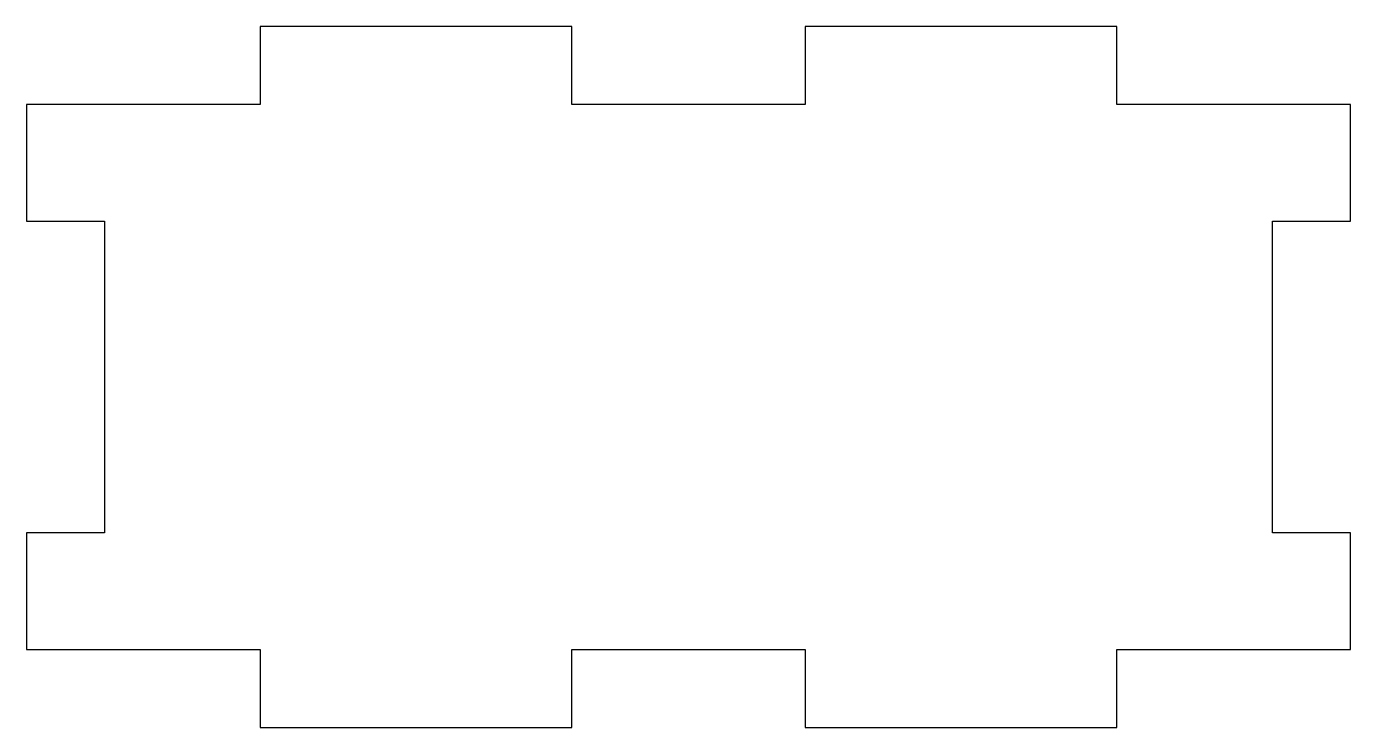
# Model space of a CAD drawing. Header units: millimetres. Extents: x -1496.8 to -1411.8, y 100 to 145.
import ezdxf

# ---------------------------------------------------------------- set-up
doc = ezdxf.new("R2010")
doc.units = ezdxf.units.MM

msp = doc.modelspace()

# ---------------------------------------------------------------- linework, layer by layer
at = {"color": 7, "linetype": 'Continuous', "lineweight": 25}
for p, q in [((-1481.841, 145), (-1481.841, 140)), ((-1461.841, 145), (-1481.841, 145)), ((-1461.841, 140), (-1461.841, 145)), ((-1446.841, 145), (-1446.841, 140)), ((-1426.841, 145), (-1446.841, 145)), ((-1426.841, 140), (-1426.841, 145)), ((-1496.841, 140), (-1496.841, 132.5)), ((-1481.841, 140), (-1496.841, 140)), ((-1446.841, 140), (-1461.841, 140)), ((-1411.841, 140), (-1426.841, 140)), ((-1411.841, 132.5), (-1411.841, 140)), ((-1496.841, 132.5), (-1491.841, 132.5)), ((-1491.841, 132.5), (-1491.841, 112.5)), ((-1416.841, 132.5), (-1411.841, 132.5)), ((-1416.841, 112.5), (-1416.841, 132.5)), ((-1496.841, 112.5), (-1496.841, 105)), ((-1491.841, 112.5), (-1496.841, 112.5)), ((-1411.841, 112.5), (-1416.841, 112.5)), ((-1411.841, 105), (-1411.841, 112.5)), ((-1496.841, 105), (-1481.841, 105)), ((-1481.841, 105), (-1481.841, 100)), ((-1461.841, 105), (-1446.841, 105)), ((-1461.841, 100), (-1461.841, 105)), ((-1446.841, 105), (-1446.841, 100)), ((-1426.841, 105), (-1411.841, 105)), ((-1426.841, 100), (-1426.841, 105)), ((-1481.841, 100), (-1461.841, 100)), ((-1446.841, 100), (-1426.841, 100))]:
    msp.add_line(p, q, dxfattribs=at)

doc.saveas('drawing.dxf')
